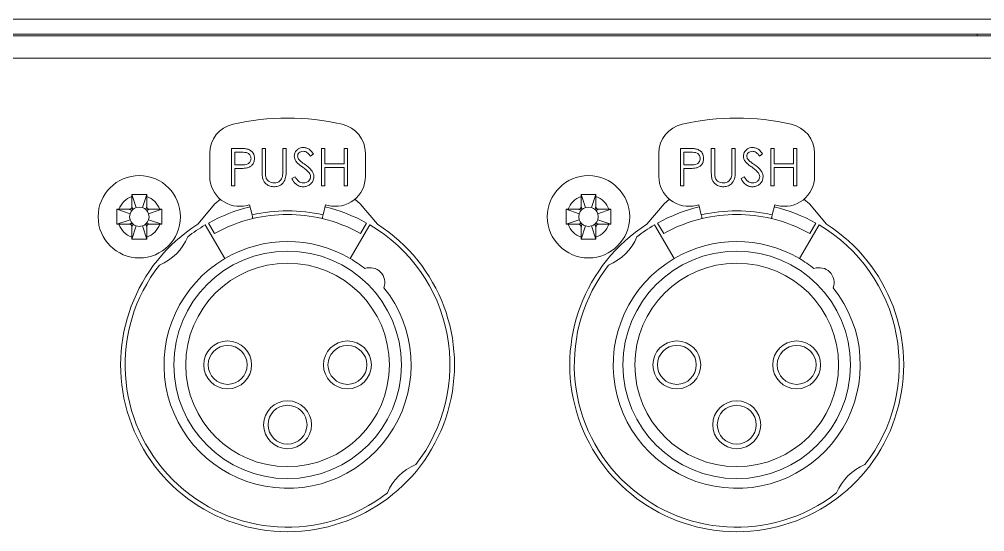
# Model space of a CAD drawing. Header units: millimetres. Extents: x 145 to 1161, y 54 to 851.
# Drawn here: x 177.6 to 242.1, y 707.7 to 742 of the extents above; entities that cross this region are included whole.
import ezdxf

# ---------------------------------------------------------------- set-up
doc = ezdxf.new("R2010")
doc.units = ezdxf.units.MM

msp = doc.modelspace()

# ---------------------------------------------------------------- linework, layer by layer
at = {"color": 7, "linetype": 'Continuous', "lineweight": 15}
for p, q in [((146.606, 741.964), (575.606, 741.964)), ((146.606, 740.964), (575.606, 740.964)), ((574.306, 740.864), (147.906, 740.864)), ((241.606, 740.864), (241.606, 740.964)), ((574.306, 739.364), (147.906, 739.364)), ((191.797, 730.832), (191.797, 733.332)), ((191.797, 733.332), (192.287, 733.332)), ((193.848, 733.332), (194.072, 733.332)), ((193.848, 731.822), (193.848, 733.332)), ((194.072, 733.332), (194.072, 731.834)), ((195.226, 731.834), (195.226, 733.332)), ((195.226, 733.332), (195.451, 733.332)), ((195.451, 733.332), (195.451, 731.822)), ((197.822, 733.332), (198.047, 733.332)), ((197.822, 730.832), (197.822, 733.332)), ((198.047, 733.332), (198.047, 732.306)), ((199.329, 732.306), (199.329, 733.332)), ((199.329, 733.332), (199.553, 733.332)), ((199.553, 733.332), (199.553, 730.832)), ((221.797, 733.332), (222.287, 733.332)), ((221.797, 730.832), (221.797, 733.332)), ((223.848, 733.332), (224.072, 733.332)), ((223.848, 731.822), (223.848, 733.332)), ((224.072, 733.332), (224.072, 731.834)), ((225.226, 733.332), (225.451, 733.332)), ((225.226, 731.834), (225.226, 733.332)), ((225.451, 733.332), (225.451, 731.822)), ((227.822, 730.832), (227.822, 733.332)), ((227.822, 733.332), (228.047, 733.332)), ((228.047, 733.332), (228.047, 732.306)), ((229.329, 733.332), (229.553, 733.332)), ((229.329, 732.306), (229.329, 733.332)), ((229.553, 733.332), (229.553, 730.832)), ((190.346, 733.007), (190.346, 731.464)), ((192.021, 733.075), (192.021, 732.242)), ((192.478, 733.075), (192.021, 733.075)), ((197.277, 732.973), (197.075, 732.819)), ((200.746, 731.464), (200.746, 733.007)), ((220.346, 733.007), (220.346, 731.464)), ((222.021, 733.075), (222.021, 732.242)), ((222.478, 733.075), (222.021, 733.075)), ((227.277, 732.973), (227.075, 732.819)), ((230.746, 731.464), (230.746, 733.007)), ((192.021, 732.242), (192.459, 732.236)), ((192.021, 731.986), (192.021, 730.832)), ((192.2, 731.986), (192.021, 731.986)), ((198.047, 732.306), (199.329, 732.306)), ((199.329, 732.05), (198.047, 732.05)), ((198.047, 732.05), (198.047, 730.832)), ((199.329, 730.832), (199.329, 732.05)), ((222.021, 732.242), (222.459, 732.236)), ((222.2, 731.986), (222.021, 731.986)), ((222.021, 731.986), (222.021, 730.832)), ((228.047, 732.306), (229.329, 732.306)), ((228.047, 732.05), (228.047, 730.832)), ((229.329, 732.05), (228.047, 732.05)), ((229.329, 730.832), (229.329, 732.05)), ((195.835, 731.314), (196.047, 731.441)), ((225.835, 731.314), (226.047, 731.441)), ((192.021, 730.832), (191.797, 730.832)), ((198.047, 730.832), (197.822, 730.832)), ((199.553, 730.832), (199.329, 730.832)), ((222.021, 730.832), (221.797, 730.832)), ((228.047, 730.832), (227.822, 730.832)), ((229.553, 730.832), (229.329, 730.832)), ((185.146, 730.125), (185.148, 730.26)), ((185.146, 729.414), (185.146, 730.125)), ((185.441, 729.381), (185.148, 730.26)), ((185.852, 729.381), (186.145, 730.26)), ((186.145, 730.26), (186.146, 730.125)), ((186.146, 729.414), (186.146, 730.125)), ((215.146, 730.125), (215.148, 730.26)), ((215.146, 729.414), (215.146, 730.125)), ((215.441, 729.381), (215.148, 730.26)), ((215.852, 729.381), (216.145, 730.26)), ((216.145, 730.26), (216.146, 730.125)), ((216.146, 729.414), (216.146, 730.125)), ((184.151, 729.263), (184.285, 729.264)), ((185.029, 728.97), (184.151, 729.263)), ((184.996, 729.264), (184.285, 729.264)), ((186.263, 728.97), (187.142, 729.263)), ((186.296, 729.264), (187.007, 729.264)), ((187.007, 729.264), (187.142, 729.263)), ((193.012, 729.568), (193.173, 728.887)), ((197.919, 728.887), (198.081, 729.568)), ((214.151, 729.263), (214.285, 729.264)), ((215.029, 728.97), (214.151, 729.263)), ((214.996, 729.264), (214.285, 729.264)), ((216.263, 728.97), (217.142, 729.263)), ((216.296, 729.264), (217.007, 729.264)), ((217.007, 729.264), (217.142, 729.263)), ((223.012, 729.568), (223.173, 728.887)), ((227.919, 728.887), (228.081, 729.568)), ((185.029, 728.559), (184.151, 728.266)), ((184.285, 728.264), (184.151, 728.266)), ((184.996, 728.264), (184.285, 728.264)), ((185.146, 728.114), (185.146, 727.403)), ((185.441, 728.148), (185.148, 727.269)), ((185.852, 728.148), (186.145, 727.269)), ((186.146, 728.114), (186.146, 727.403)), ((186.263, 728.559), (187.142, 728.266)), ((186.296, 728.264), (187.007, 728.264)), ((187.142, 728.266), (187.007, 728.264)), ((190.046, 728.217), (191.364, 725.976)), ((190.263, 728.341), (190.669, 727.651)), ((199.728, 725.976), (201.046, 728.217)), ((200.423, 727.651), (200.829, 728.341)), ((215.029, 728.559), (214.151, 728.266)), ((214.285, 728.264), (214.151, 728.266)), ((214.996, 728.264), (214.285, 728.264)), ((215.146, 728.114), (215.146, 727.403)), ((215.441, 728.148), (215.148, 727.269)), ((215.852, 728.148), (216.145, 727.269)), ((216.146, 728.114), (216.146, 727.403)), ((216.263, 728.559), (217.142, 728.266)), ((216.296, 728.264), (217.007, 728.264)), ((217.142, 728.266), (217.007, 728.264)), ((220.046, 728.217), (221.364, 725.976)), ((220.263, 728.341), (220.669, 727.651)), ((229.728, 725.976), (231.046, 728.217)), ((230.423, 727.651), (230.829, 728.341)), ((185.148, 727.269), (185.146, 727.403)), ((186.146, 727.403), (186.145, 727.269)), ((215.148, 727.269), (215.146, 727.403)), ((216.146, 727.403), (216.145, 727.269))]:
    msp.add_line(p, q, dxfattribs=at)
at = {"color": 7, "linetype": 'Continuous', "lineweight": 15, "flags": 128}
for points in [[(191.057, 729.935), (190.69, 729.619), (189.546, 728.262)], [(201.546, 728.262), (200.402, 729.619), (200.036, 729.935)], [(221.057, 729.935), (220.69, 729.619), (219.546, 728.262)], [(231.546, 728.262), (230.402, 729.619), (230.036, 729.935)], [(185.186, 729.224), (185.093, 729.106), (185.029, 728.97)], [(185.441, 729.381), (185.304, 729.317), (185.186, 729.224)], [(185.852, 729.381), (185.646, 729.415), (185.441, 729.381)], [(186.106, 729.224), (185.988, 729.317), (185.852, 729.381)], [(186.263, 728.97), (186.199, 729.106), (186.106, 729.224)], [(215.186, 729.224), (215.093, 729.106), (215.029, 728.97)], [(215.441, 729.381), (215.304, 729.317), (215.186, 729.224)], [(215.852, 729.381), (215.646, 729.415), (215.441, 729.381)], [(216.106, 729.224), (215.988, 729.317), (215.852, 729.381)], [(216.263, 728.97), (216.199, 729.106), (216.106, 729.224)], [(185.029, 728.97), (184.995, 728.764), (185.029, 728.559)], [(186.263, 728.559), (186.297, 728.764), (186.263, 728.97)], [(193.23, 728.644), (193.229, 728.648), (193.226, 728.662), (193.221, 728.685), (193.214, 728.715), (193.205, 728.752), (193.195, 728.794), (193.184, 728.84), (193.173, 728.887)], [(197.919, 728.887), (197.908, 728.84), (197.897, 728.794), (197.887, 728.752), (197.879, 728.715), (197.871, 728.685), (197.866, 728.662), (197.863, 728.648), (197.862, 728.644)], [(215.029, 728.97), (214.995, 728.764), (215.029, 728.559)], [(216.263, 728.559), (216.297, 728.764), (216.263, 728.97)], [(223.23, 728.644), (223.229, 728.648), (223.226, 728.662), (223.221, 728.685), (223.214, 728.715), (223.205, 728.752), (223.195, 728.794), (223.184, 728.84), (223.173, 728.887)], [(227.919, 728.887), (227.908, 728.84), (227.897, 728.794), (227.887, 728.752), (227.879, 728.715), (227.871, 728.685), (227.866, 728.662), (227.863, 728.648), (227.862, 728.644)], [(185.029, 728.559), (185.093, 728.422), (185.186, 728.305)], [(185.186, 728.305), (185.304, 728.211), (185.441, 728.148)], [(185.441, 728.148), (185.646, 728.113), (185.852, 728.148)], [(185.852, 728.148), (185.988, 728.211), (186.106, 728.305)], [(186.106, 728.305), (186.199, 728.422), (186.263, 728.559)], [(215.029, 728.559), (215.093, 728.422), (215.186, 728.305)], [(215.186, 728.305), (215.304, 728.211), (215.441, 728.148)], [(215.441, 728.148), (215.646, 728.113), (215.852, 728.148)], [(215.852, 728.148), (215.988, 728.211), (216.106, 728.305)], [(216.106, 728.305), (216.199, 728.422), (216.263, 728.559)]]:
    msp.add_lwpolyline(points, dxfattribs=at)
at = {"color": 7, "linetype": 'Continuous', "lineweight": 15}
for centre, radius in [((185.646, 728.764), 2.75), ((215.646, 728.764), 2.75), ((195.546, 718.864), 7.6), ((225.546, 718.864), 7.6), ((195.546, 718.864), 6.8), ((225.546, 718.864), 6.8), ((191.546, 718.864), 1.6), ((199.546, 718.864), 1.6), ((221.546, 718.864), 1.6), ((229.546, 718.864), 1.6), ((191.546, 718.864), 1.3), ((199.546, 718.864), 1.3), ((221.546, 718.864), 1.3), ((229.546, 718.864), 1.3), ((195.546, 714.864), 1.6), ((225.546, 714.864), 1.6), ((195.546, 714.864), 1.3), ((225.546, 714.864), 1.3)]:
    msp.add_circle(centre, radius, dxfattribs=at)
for centre, radius, start, end in [((195.546, 718.864), 16.5, 77.25046, 102.74954), ((225.546, 718.864), 16.5, 77.25046, 102.74954), ((192.346, 733.007), 2, 102.74954, 180), ((198.746, 733.007), 2, 0, 77.25046), ((222.346, 733.007), 2, 102.74954, 180), ((228.746, 733.007), 2, 0, 77.25046), ((192.346, 731.464), 2, 180, 284.25003), ((198.746, 731.464), 2, 255.74997, 0), ((222.346, 731.464), 2, 180, 284.25003), ((228.746, 731.464), 2, 255.74997, 0), ((185.646, 728.764), 1.45, 110.17127, 159.82873), ((185.646, 728.764), 1.45, 20.17127, 69.82873), ((215.646, 728.764), 1.45, 110.17127, 159.82873), ((215.646, 728.764), 1.45, 20.17127, 69.82873), ((195.546, 718.864), 10.85, 103.32149, 119.13809), ((195.546, 718.864), 11, 103.32149, 104.25003), ((195.546, 718.864), 10.85, 60.86191, 76.67851), ((195.546, 718.864), 11, 75.74997, 76.67851), ((225.546, 718.864), 10.85, 103.32149, 119.13809), ((225.546, 718.864), 11, 103.32149, 104.25003), ((225.546, 718.864), 10.85, 60.86191, 76.67851), ((225.546, 718.864), 11, 75.74997, 76.67851), ((195.546, 718.864), 10.05, 103.32149, 119.03297), ((195.546, 718.864), 10.3, 76.67851, 103.32149), ((195.546, 718.864), 10.05, 76.67851, 103.32149), ((195.546, 718.864), 10.05, 60.96703, 76.67851), ((225.546, 718.864), 10.05, 103.32149, 119.03297), ((225.546, 718.864), 10.3, 76.67851, 103.32149), ((225.546, 718.864), 10.05, 76.67851, 103.32149), ((225.546, 718.864), 10.05, 60.96703, 76.67851), ((185.646, 728.764), 1.45, 200.17127, 249.82873), ((195.546, 718.864), 11.15, 122.55552, 57.44448), ((185.646, 728.764), 1.45, 290.17127, 339.82873), ((195.546, 718.864), 10.85, 120.45839, 127.91019), ((195.546, 718.864), 10.85, 322.08981, 59.54161), ((215.646, 728.764), 1.45, 200.17127, 249.82873), ((225.546, 718.864), 11.15, 122.55552, 57.44448), ((215.646, 728.764), 1.45, 290.17127, 339.82873), ((225.546, 718.864), 10.85, 120.45839, 127.91019), ((225.546, 718.864), 10.85, 322.08981, 59.54161), ((185.646, 728.764), 3.5, 292.5041, 337.4959), ((215.646, 728.764), 3.5, 292.5041, 337.4959), ((195.546, 718.864), 8.25, 59.54161, 120.45839), ((225.546, 718.864), 8.25, 59.54161, 120.45839), ((195.546, 718.864), 10.85, 142.08981, 307.91019), ((195.546, 718.864), 8.25, 120.45839, 38.69053), ((195.546, 718.864), 8.25, 51.30947, 59.54161), ((201.046, 724.364), 1, 339.95166, 110.04834), ((225.546, 718.864), 10.85, 142.08981, 307.91019), ((225.546, 718.864), 8.25, 120.45839, 38.69053), ((225.546, 718.864), 8.25, 51.30947, 59.54161), ((231.046, 724.364), 1, 339.95166, 110.04834), ((205.446, 708.964), 3.5, 112.5041, 157.4959), ((235.446, 708.964), 3.5, 112.5041, 157.4959)]:
    msp.add_arc(centre, radius, start, end, dxfattribs=at)
for points, knots in [([(192.287, 733.332), (192.394, 733.332), (192.585, 733.333), (192.773, 733.306), (192.856, 733.294)], [0, 0, 0, 0, 0.560309, 1, 1, 1, 1]), ([(192.856, 733.294), (192.932, 733.267), (193.084, 733.212), (193.241, 733.043), (193.324, 732.851), (193.331, 732.724), (193.335, 732.661)], [0, 0, 0, 0, 0.279708, 0.559376, 0.779504, 1, 1, 1, 1]), ([(195.995, 732.812), (196.006, 732.901), (196.028, 733.079), (196.199, 733.271), (196.403, 733.378), (196.542, 733.39), (196.611, 733.396)], [0, 0, 0, 0, 0.2795478, 0.5588023, 0.7793698, 1, 1, 1, 1]), ([(196.586, 733.139), (196.536, 733.135), (196.434, 733.128), (196.312, 733.05), (196.232, 732.943), (196.224, 732.863), (196.22, 732.823)], [0, 0, 0, 0, 0.280281, 0.559936, 0.779912, 1, 1, 1, 1]), ([(197.075, 732.819), (197.031, 732.873), (196.96, 732.961), (196.843, 733.068), (196.72, 733.129), (196.631, 733.136), (196.586, 733.139)], [0, 0, 0, 0, 0.340417, 0.560488, 0.780198, 1, 1, 1, 1]), ([(196.611, 733.396), (196.688, 733.388), (196.842, 733.373), (197.083, 733.226), (197.204, 733.069), (197.277, 732.973)], [0, 0, 0, 0, 0.279757, 0.559498, 1, 1, 1, 1]), ([(222.287, 733.332), (222.394, 733.332), (222.585, 733.333), (222.773, 733.306), (222.856, 733.294)], [0, 0, 0, 0, 0.560309, 1, 1, 1, 1]), ([(222.856, 733.294), (222.932, 733.267), (223.084, 733.212), (223.241, 733.043), (223.324, 732.851), (223.331, 732.724), (223.335, 732.661)], [0, 0, 0, 0, 0.279693, 0.559374, 0.779503, 1, 1, 1, 1]), ([(225.995, 732.812), (226.006, 732.901), (226.028, 733.079), (226.199, 733.271), (226.403, 733.378), (226.542, 733.39), (226.611, 733.396)], [0, 0, 0, 0, 0.2795478, 0.5588023, 0.7793698, 1, 1, 1, 1]), ([(226.586, 733.139), (226.536, 733.135), (226.434, 733.128), (226.312, 733.05), (226.232, 732.943), (226.224, 732.863), (226.22, 732.823)], [0, 0, 0, 0, 0.280281, 0.559936, 0.779912, 1, 1, 1, 1]), ([(227.075, 732.819), (227.031, 732.873), (226.96, 732.961), (226.843, 733.068), (226.72, 733.129), (226.631, 733.136), (226.586, 733.139)], [0, 0, 0, 0, 0.340417, 0.560488, 0.780198, 1, 1, 1, 1]), ([(226.611, 733.396), (226.688, 733.388), (226.842, 733.373), (227.083, 733.226), (227.204, 733.069), (227.277, 732.973)], [0, 0, 0, 0, 0.279757, 0.559498, 1, 1, 1, 1]), ([(192.459, 732.236), (192.611, 732.236), (192.802, 732.235), (192.986, 732.36), (193.082, 732.475), (193.099, 732.586), (193.111, 732.66)], [0, 0, 0, 0, 0.499727, 0.625345, 0.751075, 1, 1, 1, 1]), ([(193.111, 732.66), (193.099, 732.732), (193.082, 732.84), (192.99, 732.953), (192.814, 733.079), (192.627, 733.077), (192.478, 733.075)], [0, 0, 0, 0, 0.248964, 0.37473, 0.500374, 1, 1, 1, 1]), ([(193.335, 732.661), (193.329, 732.579), (193.317, 732.414), (193.192, 732.213), (193.022, 732.084), (192.898, 732.046), (192.836, 732.027)], [0, 0, 0, 0, 0.280098, 0.559319, 0.779451, 1, 1, 1, 1]), ([(196.135, 732.432), (196.091, 732.497), (196.012, 732.612), (196.001, 732.751), (195.995, 732.812)], [0, 0, 0, 0, 0.559849, 1, 1, 1, 1]), ([(196.22, 732.823), (196.223, 732.788), (196.229, 732.718), (196.283, 732.603), (196.346, 732.539), (196.385, 732.5)], [0, 0, 0, 0, 0.2799433, 0.5597684, 1, 1, 1, 1]), ([(196.385, 732.5), (196.446, 732.452), (196.556, 732.366), (196.67, 732.286), (196.721, 732.251)], [0, 0, 0, 0, 0.5599008, 1, 1, 1, 1]), ([(222.459, 732.236), (222.611, 732.236), (222.802, 732.235), (222.986, 732.36), (223.082, 732.475), (223.099, 732.586), (223.111, 732.66)], [0, 0, 0, 0, 0.499727, 0.625345, 0.751075, 1, 1, 1, 1]), ([(223.111, 732.66), (223.099, 732.732), (223.082, 732.84), (222.99, 732.953), (222.814, 733.079), (222.627, 733.077), (222.478, 733.075)], [0, 0, 0, 0, 0.248964, 0.37473, 0.500374, 1, 1, 1, 1]), ([(223.335, 732.661), (223.329, 732.579), (223.317, 732.414), (223.192, 732.213), (223.022, 732.084), (222.898, 732.046), (222.836, 732.027)], [0, 0, 0, 0, 0.280098, 0.559319, 0.779451, 1, 1, 1, 1]), ([(226.135, 732.432), (226.091, 732.497), (226.012, 732.612), (226.001, 732.751), (225.995, 732.812)], [0, 0, 0, 0, 0.559849, 1, 1, 1, 1]), ([(226.22, 732.823), (226.223, 732.788), (226.229, 732.718), (226.283, 732.603), (226.346, 732.539), (226.385, 732.5)], [0, 0, 0, 0, 0.2799433, 0.5597684, 1, 1, 1, 1]), ([(226.385, 732.5), (226.446, 732.452), (226.556, 732.366), (226.67, 732.286), (226.721, 732.251)], [0, 0, 0, 0, 0.5599008, 1, 1, 1, 1]), ([(192.836, 732.027), (192.718, 732.012), (192.507, 731.985), (192.294, 731.985), (192.2, 731.986)], [0, 0, 0, 0, 0.559693, 1, 1, 1, 1]), ([(193.893, 731.295), (193.877, 731.393), (193.848, 731.567), (193.848, 731.744), (193.848, 731.822)], [0, 0, 0, 0, 0.559491, 1, 1, 1, 1]), ([(194.072, 731.834), (194.072, 731.772), (194.072, 731.661), (194.079, 731.55), (194.082, 731.501)], [0, 0, 0, 0, 0.560115, 1, 1, 1, 1]), ([(195.451, 731.822), (195.448, 731.682), (195.444, 731.405), (195.293, 731.036), (195.002, 730.803), (194.783, 730.779), (194.674, 730.768)], [0, 0, 0, 0, 0.281655, 0.56011, 0.78008, 1, 1, 1, 1]), ([(195.201, 731.446), (195.21, 731.518), (195.227, 731.647), (195.226, 731.777), (195.226, 731.834)], [0, 0, 0, 0, 0.5596324, 1, 1, 1, 1]), ([(196.545, 732.092), (196.463, 732.149), (196.318, 732.252), (196.191, 732.377), (196.135, 732.432)], [0, 0, 0, 0, 0.560417, 1, 1, 1, 1]), ([(196.996, 731.693), (196.918, 731.775), (196.781, 731.923), (196.617, 732.04), (196.545, 732.092)], [0, 0, 0, 0, 0.559505, 1, 1, 1, 1]), ([(196.721, 732.251), (196.877, 732.135), (197.096, 731.973), (197.281, 731.672), (197.3, 731.52), (197.31, 731.444)], [0, 0, 0, 0, 0.560111, 0.780288, 1, 1, 1, 1]), ([(222.836, 732.027), (222.718, 732.012), (222.507, 731.985), (222.294, 731.985), (222.2, 731.986)], [0, 0, 0, 0, 0.559693, 1, 1, 1, 1]), ([(223.893, 731.295), (223.877, 731.393), (223.848, 731.567), (223.848, 731.744), (223.848, 731.822)], [0, 0, 0, 0, 0.559491, 1, 1, 1, 1]), ([(224.072, 731.834), (224.072, 731.772), (224.072, 731.661), (224.079, 731.55), (224.082, 731.501)], [0, 0, 0, 0, 0.560116, 1, 1, 1, 1]), ([(225.451, 731.822), (225.448, 731.682), (225.444, 731.405), (225.293, 731.036), (225.002, 730.803), (224.783, 730.779), (224.674, 730.768)], [0, 0, 0, 0, 0.281655, 0.56011, 0.78008, 1, 1, 1, 1]), ([(225.201, 731.446), (225.21, 731.518), (225.227, 731.647), (225.226, 731.777), (225.226, 731.834)], [0, 0, 0, 0, 0.5596324, 1, 1, 1, 1]), ([(226.545, 732.092), (226.463, 732.149), (226.318, 732.252), (226.191, 732.377), (226.135, 732.432)], [0, 0, 0, 0, 0.560417, 1, 1, 1, 1]), ([(226.996, 731.693), (226.918, 731.775), (226.781, 731.923), (226.617, 732.04), (226.545, 732.092)], [0, 0, 0, 0, 0.559498, 1, 1, 1, 1]), ([(226.721, 732.251), (226.877, 732.135), (227.096, 731.973), (227.281, 731.672), (227.3, 731.52), (227.31, 731.444)], [0, 0, 0, 0, 0.560111, 0.780288, 1, 1, 1, 1]), ([(194.674, 730.768), (194.579, 730.774), (194.389, 730.787), (194.15, 730.911), (193.975, 731.086), (193.92, 731.225), (193.893, 731.295)], [0, 0, 0, 0, 0.280229, 0.559912, 0.779953, 1, 1, 1, 1]), ([(194.082, 731.501), (194.098, 731.425), (194.13, 731.272), (194.344, 731.076), (194.541, 731.044), (194.661, 731.024)], [0, 0, 0, 0, 0.2810519, 0.5608138, 1, 1, 1, 1]), ([(194.661, 731.024), (194.73, 731.031), (194.868, 731.046), (195.035, 731.152), (195.148, 731.291), (195.183, 731.394), (195.201, 731.446)], [0, 0, 0, 0, 0.279788, 0.559367, 0.779568, 1, 1, 1, 1]), ([(196.595, 730.768), (196.503, 730.777), (196.318, 730.795), (196.033, 730.984), (195.91, 731.189), (195.835, 731.314)], [0, 0, 0, 0, 0.279889, 0.559665, 1, 1, 1, 1]), ([(196.047, 731.441), (196.121, 731.326), (196.224, 731.167), (196.436, 731.041), (196.542, 731.03), (196.595, 731.024)], [0, 0, 0, 0, 0.559313, 0.779777, 1, 1, 1, 1]), ([(196.595, 731.024), (196.663, 731.031), (196.797, 731.044), (196.961, 731.145), (197.065, 731.289), (197.079, 731.395), (197.085, 731.448)], [0, 0, 0, 0, 0.280274, 0.560145, 0.780155, 1, 1, 1, 1]), ([(197.31, 731.444), (197.296, 731.342), (197.268, 731.137), (197.068, 730.919), (196.837, 730.787), (196.676, 730.774), (196.595, 730.768)], [0, 0, 0, 0, 0.279187, 0.559093, 0.779452, 1, 1, 1, 1]), ([(197.085, 731.448), (197.079, 731.497), (197.068, 731.587), (197.018, 731.66), (196.996, 731.693)], [0, 0, 0, 0, 0.559008, 1, 1, 1, 1]), ([(224.674, 730.768), (224.579, 730.774), (224.389, 730.787), (224.15, 730.911), (223.975, 731.086), (223.92, 731.225), (223.893, 731.295)], [0, 0, 0, 0, 0.280229, 0.559912, 0.779953, 1, 1, 1, 1]), ([(224.082, 731.501), (224.098, 731.425), (224.13, 731.272), (224.344, 731.076), (224.541, 731.044), (224.661, 731.024)], [0, 0, 0, 0, 0.281056, 0.560816, 1, 1, 1, 1]), ([(224.661, 731.024), (224.73, 731.031), (224.868, 731.046), (225.035, 731.152), (225.148, 731.291), (225.183, 731.394), (225.201, 731.446)], [0, 0, 0, 0, 0.279788, 0.559367, 0.779568, 1, 1, 1, 1]), ([(226.595, 730.768), (226.503, 730.777), (226.318, 730.795), (226.033, 730.984), (225.91, 731.189), (225.835, 731.314)], [0, 0, 0, 0, 0.279878, 0.559658, 1, 1, 1, 1]), ([(226.047, 731.441), (226.121, 731.326), (226.224, 731.167), (226.436, 731.041), (226.542, 731.03), (226.595, 731.024)], [0, 0, 0, 0, 0.559324, 0.779793, 1, 1, 1, 1]), ([(226.595, 731.024), (226.663, 731.031), (226.797, 731.044), (226.961, 731.145), (227.065, 731.289), (227.079, 731.395), (227.085, 731.448)], [0, 0, 0, 0, 0.280289, 0.560154, 0.780159, 1, 1, 1, 1]), ([(227.31, 731.444), (227.296, 731.342), (227.268, 731.137), (227.068, 730.919), (226.837, 730.787), (226.676, 730.774), (226.595, 730.768)], [0, 0, 0, 0, 0.279184, 0.559085, 0.779442, 1, 1, 1, 1]), ([(227.085, 731.448), (227.079, 731.497), (227.068, 731.587), (227.018, 731.66), (226.996, 731.693)], [0, 0, 0, 0, 0.558992, 1, 1, 1, 1]), ([(185.148, 730.26), (185.279, 730.261), (185.511, 730.264), (185.844, 730.264), (186.044, 730.261), (186.145, 730.26)], [0, 0, 0, 0, 0.396251, 0.69809, 1, 1, 1, 1]), ([(215.148, 730.26), (215.279, 730.261), (215.511, 730.264), (215.844, 730.264), (216.044, 730.261), (216.145, 730.26)], [0, 0, 0, 0, 0.396251, 0.69809, 1, 1, 1, 1]), ([(184.151, 728.266), (184.149, 728.397), (184.146, 728.629), (184.146, 728.962), (184.149, 729.162), (184.151, 729.263)], [0, 0, 0, 0, 0.396266, 0.698097, 1, 1, 1, 1]), ([(184.996, 729.264), (185.013, 729.266), (185.047, 729.269), (185.092, 729.295), (185.126, 729.333), (185.144, 729.375), (185.145, 729.403), (185.146, 729.414)], [0, 0, 0, 0, 0.2148692, 0.429764, 0.6442541, 0.858548, 1, 1, 1, 1]), ([(185.186, 729.224), (185.186, 729.224), (185.146, 729.197), (185.054, 729.228), (185.025, 729.245), (184.996, 729.264), (184.996, 729.264), (184.996, 729.264)], [0, 0, 0, 0, 0.003225, 0.505378, 0.93832, 0.999951, 1, 1, 1, 1]), ([(185.146, 729.414), (185.146, 729.414), (185.152, 729.414), (185.144, 729.386), (185.184, 729.362), (185.199, 729.302), (185.201, 729.263), (185.195, 729.241), (185.19, 729.229), (185.187, 729.224), (185.186, 729.224)], [0, 0, 0, 0, 0.00005, 0.061632, 0.494229, 0.744542, 0.870326, 0.933474, 0.996777, 1, 1, 1, 1]), ([(186.106, 729.224), (186.106, 729.224), (186.079, 729.265), (186.11, 729.356), (186.127, 729.385), (186.146, 729.414), (186.146, 729.414), (186.146, 729.414)], [0, 0, 0, 0, 0.003226, 0.505379, 0.938319, 0.999951, 1, 1, 1, 1]), ([(186.296, 729.264), (186.296, 729.264), (186.29, 729.264), (186.289, 729.245), (186.239, 729.231), (186.185, 729.21), (186.145, 729.21), (186.122, 729.215), (186.111, 729.22), (186.106, 729.224), (186.106, 729.224)], [0, 0, 0, 0, 0.0000504, 0.0616316, 0.4942292, 0.7445432, 0.8703265, 0.933475, 0.9967778, 1, 1, 1, 1]), ([(186.146, 729.414), (186.148, 729.397), (186.151, 729.363), (186.177, 729.318), (186.215, 729.285), (186.257, 729.267), (186.285, 729.265), (186.296, 729.264)], [0, 0, 0, 0, 0.214884, 0.429799, 0.644278, 0.85852, 1, 1, 1, 1]), ([(187.142, 729.263), (187.143, 729.131), (187.146, 728.899), (187.146, 728.567), (187.143, 728.366), (187.142, 728.266)], [0, 0, 0, 0, 0.396258, 0.69809, 1, 1, 1, 1]), ([(214.151, 728.266), (214.149, 728.397), (214.146, 728.629), (214.146, 728.962), (214.149, 729.162), (214.151, 729.263)], [0, 0, 0, 0, 0.396266, 0.698097, 1, 1, 1, 1]), ([(214.996, 729.264), (215.013, 729.266), (215.047, 729.269), (215.092, 729.295), (215.126, 729.333), (215.144, 729.375), (215.145, 729.403), (215.146, 729.414)], [0, 0, 0, 0, 0.2148692, 0.429764, 0.6442541, 0.858548, 1, 1, 1, 1]), ([(215.186, 729.224), (215.186, 729.224), (215.146, 729.197), (215.054, 729.228), (215.025, 729.245), (214.996, 729.264), (214.996, 729.264), (214.996, 729.264)], [0, 0, 0, 0, 0.003225, 0.50538, 0.93832, 0.999951, 1, 1, 1, 1]), ([(215.146, 729.414), (215.146, 729.414), (215.146, 729.414), (215.165, 729.386), (215.179, 729.362), (215.2, 729.302), (215.201, 729.263), (215.195, 729.241), (215.19, 729.229), (215.187, 729.224), (215.186, 729.224)], [0, 0, 0, 0, 0.000049, 0.061632, 0.494229, 0.744542, 0.870326, 0.933474, 0.996777, 1, 1, 1, 1]), ([(216.106, 729.224), (216.106, 729.224), (216.079, 729.265), (216.11, 729.356), (216.127, 729.385), (216.146, 729.414), (216.146, 729.414), (216.146, 729.414)], [0, 0, 0, 0, 0.003226, 0.505379, 0.938319, 0.999951, 1, 1, 1, 1]), ([(216.296, 729.264), (216.296, 729.264), (216.29, 729.264), (216.289, 729.245), (216.239, 729.231), (216.185, 729.21), (216.145, 729.21), (216.122, 729.215), (216.111, 729.22), (216.106, 729.224), (216.106, 729.224)], [0, 0, 0, 0, 0.0000504, 0.0616316, 0.4942292, 0.7445432, 0.8703265, 0.933475, 0.9967778, 1, 1, 1, 1]), ([(216.146, 729.414), (216.148, 729.397), (216.151, 729.363), (216.177, 729.318), (216.215, 729.285), (216.257, 729.267), (216.285, 729.265), (216.296, 729.264)], [0, 0, 0, 0, 0.214884, 0.429799, 0.644278, 0.85852, 1, 1, 1, 1]), ([(217.142, 729.263), (217.143, 729.131), (217.146, 728.899), (217.146, 728.567), (217.143, 728.366), (217.142, 728.266)], [0, 0, 0, 0, 0.396258, 0.69809, 1, 1, 1, 1]), ([(184.996, 728.264), (184.996, 728.264), (184.996, 728.267), (185.025, 728.272), (185.048, 728.3), (185.108, 728.318), (185.147, 728.319), (185.17, 728.313), (185.181, 728.308), (185.186, 728.305), (185.186, 728.305)], [0, 0, 0, 0, 0.000049, 0.061632, 0.49423, 0.744542, 0.870326, 0.933474, 0.996777, 1, 1, 1, 1]), ([(185.146, 728.114), (185.144, 728.131), (185.141, 728.165), (185.115, 728.21), (185.077, 728.244), (185.035, 728.262), (185.007, 728.263), (184.996, 728.264)], [0, 0, 0, 0, 0.2148887, 0.4298048, 0.6442672, 0.8585839, 1, 1, 1, 1]), ([(185.186, 728.305), (185.187, 728.304), (185.213, 728.264), (185.194, 728.177), (185.144, 728.132), (185.152, 728.117), (185.146, 728.114), (185.146, 728.114)], [0, 0, 0, 0, 0.003225, 0.505378, 0.938319, 0.999949, 1, 1, 1, 1]), ([(186.146, 728.114), (186.146, 728.114), (186.146, 728.118), (186.127, 728.132), (186.113, 728.169), (186.092, 728.226), (186.092, 728.265), (186.097, 728.288), (186.102, 728.299), (186.106, 728.304), (186.106, 728.305)], [0, 0, 0, 0, 0.000049, 0.061631, 0.494229, 0.744543, 0.870326, 0.933476, 0.996778, 1, 1, 1, 1]), ([(186.106, 728.305), (186.106, 728.305), (186.146, 728.332), (186.228, 728.306), (186.288, 728.273), (186.29, 728.267), (186.296, 728.264), (186.296, 728.264)], [0, 0, 0, 0, 0.003226, 0.505379, 0.938319, 0.999949, 1, 1, 1, 1]), ([(186.296, 728.264), (186.279, 728.263), (186.245, 728.259), (186.2, 728.233), (186.167, 728.195), (186.149, 728.153), (186.147, 728.126), (186.146, 728.114)], [0, 0, 0, 0, 0.214908, 0.429784, 0.644256, 0.85856, 1, 1, 1, 1]), ([(214.996, 728.264), (214.996, 728.264), (214.996, 728.267), (215.025, 728.272), (215.048, 728.3), (215.108, 728.318), (215.147, 728.319), (215.17, 728.313), (215.181, 728.308), (215.186, 728.305), (215.186, 728.305)], [0, 0, 0, 0, 0.000049, 0.061632, 0.494228, 0.744542, 0.870326, 0.933474, 0.996777, 1, 1, 1, 1]), ([(215.146, 728.114), (215.144, 728.131), (215.141, 728.165), (215.115, 728.21), (215.077, 728.244), (215.035, 728.262), (215.007, 728.263), (214.996, 728.264)], [0, 0, 0, 0, 0.2148887, 0.4298048, 0.6442672, 0.8585839, 1, 1, 1, 1]), ([(215.186, 728.305), (215.187, 728.304), (215.213, 728.264), (215.183, 728.177), (215.165, 728.132), (215.146, 728.118), (215.146, 728.114), (215.146, 728.114)], [0, 0, 0, 0, 0.003225, 0.505378, 0.93832, 0.999951, 1, 1, 1, 1]), ([(216.146, 728.114), (216.146, 728.114), (216.146, 728.118), (216.127, 728.132), (216.113, 728.169), (216.092, 728.226), (216.092, 728.265), (216.097, 728.288), (216.102, 728.299), (216.106, 728.304), (216.106, 728.305)], [0, 0, 0, 0, 0.000049, 0.061631, 0.494229, 0.744543, 0.870326, 0.933476, 0.996778, 1, 1, 1, 1]), ([(216.106, 728.305), (216.106, 728.305), (216.146, 728.332), (216.228, 728.306), (216.288, 728.273), (216.29, 728.267), (216.296, 728.264), (216.296, 728.264)], [0, 0, 0, 0, 0.003226, 0.505379, 0.938319, 0.999949, 1, 1, 1, 1]), ([(216.296, 728.264), (216.279, 728.263), (216.245, 728.259), (216.2, 728.233), (216.167, 728.195), (216.149, 728.153), (216.147, 728.126), (216.146, 728.114)], [0, 0, 0, 0, 0.214908, 0.429784, 0.644256, 0.85856, 1, 1, 1, 1]), ([(186.145, 727.269), (186.013, 727.267), (185.781, 727.264), (185.449, 727.265), (185.248, 727.267), (185.148, 727.269)], [0, 0, 0, 0, 0.396266, 0.698105, 1, 1, 1, 1]), ([(216.145, 727.269), (216.013, 727.267), (215.781, 727.264), (215.449, 727.265), (215.248, 727.267), (215.148, 727.269)], [0, 0, 0, 0, 0.396266, 0.698105, 1, 1, 1, 1])]:
    msp.add_open_spline(points, degree=3, knots=knots, dxfattribs=at)

doc.saveas('drawing.dxf')
